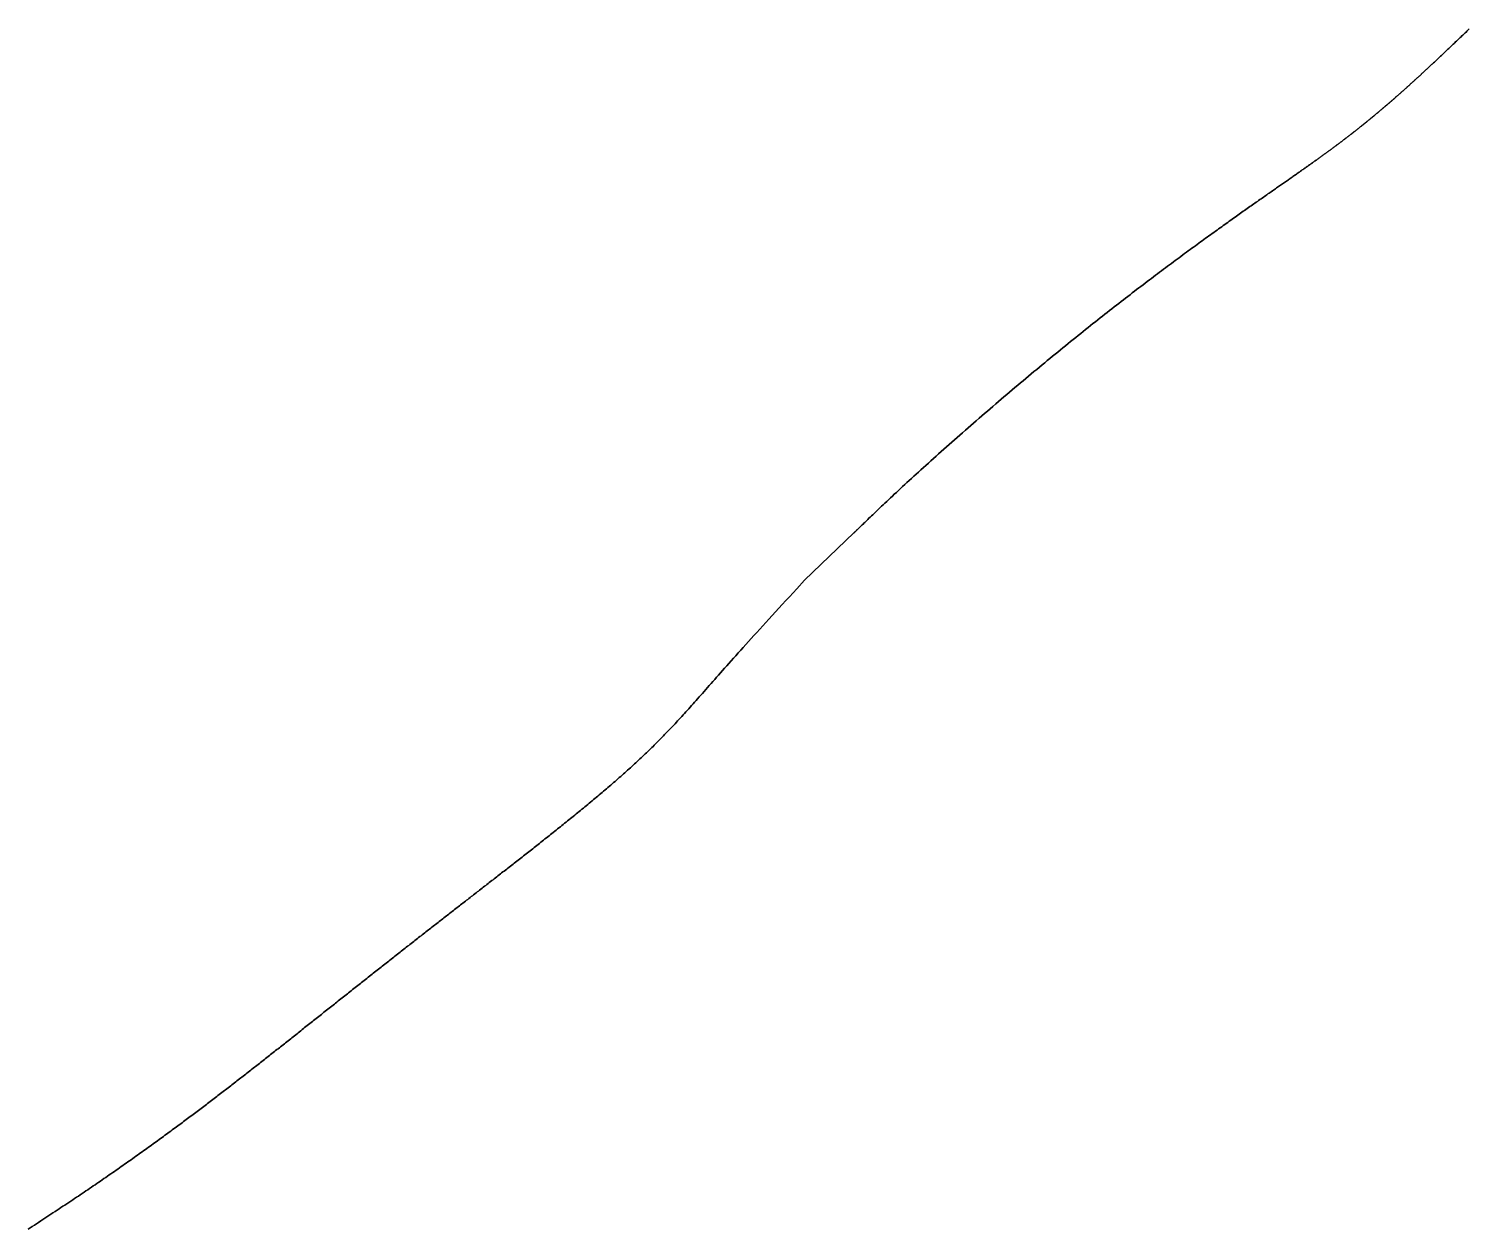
# Model space of a CAD drawing. Header units: inches. Extents: x 130170 to 284068, y 377793 to 804530.
# Drawn here: x 250990.3 to 251050.4, y 752523 to 752573.1 of the extents above; entities that cross this region are included whole.
import ezdxf

# ---------------------------------------------------------------- set-up
doc = ezdxf.new("R2010")
doc.units = ezdxf.units.IN
doc.header["$MEASUREMENT"] = 0
doc.layers.add('muni_il', color=7, linetype='Continuous')

msp = doc.modelspace()

# ---------------------------------------------------------------- linework, layer by layer
at = {"layer": 'muni_il'}
for points in [[(251050.443, 752573.142), (251050.408, 752573.108), (251050.373, 752573.075), (251050.338, 752573.041), (251050.304, 752573.008), (251050.269, 752572.975), (251050.235, 752572.943), (251050.201, 752572.91), (251050.167, 752572.877), (251050.133, 752572.845), (251050.1, 752572.813), (251050.066, 752572.781), (251050.033, 752572.749), (251050, 752572.717), (251049.967, 752572.686), (251049.934, 752572.654), (251049.901, 752572.623), (251049.869, 752572.592), (251049.836, 752572.561), (251049.804, 752572.53), (251049.772, 752572.499), (251049.739, 752572.469), (251049.708, 752572.439), (251049.676, 752572.408), (251049.644, 752572.378), (251049.613, 752572.348), (251049.581, 752572.318), (251049.55, 752572.289), (251049.519, 752572.259), (251049.488, 752572.23), (251049.457, 752572.201), (251049.426, 752572.171), (251049.396, 752572.143), (251049.365, 752572.114), (251049.335, 752572.085), (251049.305, 752572.056), (251049.275, 752572.028), (251049.245, 752572), (251049.215, 752571.972), (251049.185, 752571.943), (251049.156, 752571.916), (251049.126, 752571.888), (251049.097, 752571.86), (251049.068, 752571.833), (251049.038, 752571.805), (251049.009, 752571.778), (251048.981, 752571.751), (251048.952, 752571.724), (251048.923, 752571.697), (251048.894, 752571.67), (251048.866, 752571.644), (251048.838, 752571.617), (251048.809, 752571.591), (251048.781, 752571.565), (251048.753, 752571.539), (251048.725, 752571.512), (251048.697, 752571.487), (251048.669, 752571.461), (251048.642, 752571.435), (251048.614, 752571.409), (251048.587, 752571.384), (251048.56, 752571.359), (251048.532, 752571.333), (251048.505, 752571.308), (251048.478, 752571.283), (251048.451, 752571.258), (251048.424, 752571.234), (251048.397, 752571.209), (251048.37, 752571.184), (251048.344, 752571.16), (251048.317, 752571.135), (251048.291, 752571.111), (251048.264, 752571.087), (251048.238, 752571.063), (251048.211, 752571.039), (251048.185, 752571.015), (251048.159, 752570.991), (251048.133, 752570.967), (251048.107, 752570.943), (251048.081, 752570.92), (251048.055, 752570.896), (251048.03, 752570.873), (251048.004, 752570.85), (251047.978, 752570.827), (251047.952, 752570.803), (251047.927, 752570.78), (251047.902, 752570.757), (251047.876, 752570.735), (251047.851, 752570.712), (251047.826, 752570.689), (251047.8, 752570.666), (251047.775, 752570.644), (251047.75, 752570.621), (251047.725, 752570.599), (251047.7, 752570.577), (251047.675, 752570.554), (251047.65, 752570.532), (251047.625, 752570.51), (251047.6, 752570.488), (251047.576, 752570.466), (251047.551, 752570.444), (251047.526, 752570.422), (251047.502, 752570.401), (251047.477, 752570.379), (251047.452, 752570.357), (251047.428, 752570.336), (251047.404, 752570.314), (251047.379, 752570.293), (251047.355, 752570.272), (251047.33, 752570.25), (251047.306, 752570.229), (251047.282, 752570.208), (251047.258, 752570.187), (251047.234, 752570.166), (251047.209, 752570.145), (251047.185, 752570.124), (251047.161, 752570.103), (251047.137, 752570.082), (251047.113, 752570.061), (251047.089, 752570.04), (251047.065, 752570.02), (251047.041, 752569.999), (251047.017, 752569.979), (251046.993, 752569.958), (251046.969, 752569.938), (251046.946, 752569.917), (251046.922, 752569.897), (251046.898, 752569.877), (251046.874, 752569.856), (251046.85, 752569.836), (251046.827, 752569.816), (251046.803, 752569.796), (251046.779, 752569.776), (251046.756, 752569.756), (251046.732, 752569.736), (251046.708, 752569.716), (251046.685, 752569.696), (251046.661, 752569.676), (251046.637, 752569.656), (251046.614, 752569.636), (251046.59, 752569.617), (251046.567, 752569.597), (251046.543, 752569.577), (251046.52, 752569.558), (251046.496, 752569.538), (251046.472, 752569.519), (251046.449, 752569.499), (251046.425, 752569.48), (251046.402, 752569.46), (251046.378, 752569.441), (251046.355, 752569.421), (251046.331, 752569.402), (251046.308, 752569.383), (251046.284, 752569.363), (251046.261, 752569.344), (251046.237, 752569.325), (251046.214, 752569.306), (251046.19, 752569.287), (251046.167, 752569.267), (251046.143, 752569.248), (251046.12, 752569.229), (251046.096, 752569.21), (251046.073, 752569.191), (251046.049, 752569.172), (251046.026, 752569.153), (251046.002, 752569.134), (251045.979, 752569.115), (251045.955, 752569.096), (251045.932, 752569.077), (251045.908, 752569.058), (251045.884, 752569.04), (251045.861, 752569.021), (251045.837, 752569.002), (251045.814, 752568.983), (251045.79, 752568.964), (251045.766, 752568.946), (251045.742, 752568.927), (251045.719, 752568.908), (251045.695, 752568.889), (251045.671, 752568.871), (251045.647, 752568.852), (251045.624, 752568.833), (251045.6, 752568.815), (251045.576, 752568.796), (251045.552, 752568.777), (251045.528, 752568.759), (251045.504, 752568.74), (251045.48, 752568.721), (251045.456, 752568.702), (251045.432, 752568.684), (251045.407, 752568.665), (251045.383, 752568.646), (251045.359, 752568.628), (251045.335, 752568.609), (251045.31, 752568.59), (251045.286, 752568.572), (251045.261, 752568.553), (251045.237, 752568.534), (251045.212, 752568.515), (251045.188, 752568.497), (251045.163, 752568.478), (251045.138, 752568.459), (251045.113, 752568.44), (251045.088, 752568.422), (251045.064, 752568.403), (251045.039, 752568.384), (251045.013, 752568.365), (251044.988, 752568.346), (251044.963, 752568.327), (251044.938, 752568.308), (251044.912, 752568.289), (251044.887, 752568.27), (251044.861, 752568.251), (251044.835, 752568.232), (251044.81, 752568.213), (251044.784, 752568.193), (251044.758, 752568.174), (251044.732, 752568.155), (251044.706, 752568.136), (251044.679, 752568.116), (251044.653, 752568.097), (251044.626, 752568.077), (251044.6, 752568.058), (251044.573, 752568.038), (251044.546, 752568.018), (251044.519, 752567.999), (251044.492, 752567.979), (251044.464, 752567.959), (251044.437, 752567.939), (251044.41, 752567.919), (251044.382, 752567.899), (251044.354, 752567.879), (251044.326, 752567.858), (251044.298, 752567.838), (251044.27, 752567.818), (251044.241, 752567.797), (251044.212, 752567.776), (251044.184, 752567.756), (251044.155, 752567.735), (251044.125, 752567.714), (251044.096, 752567.693), (251044.067, 752567.672), (251044.037, 752567.651), (251044.007, 752567.629), (251043.977, 752567.608), (251043.946, 752567.586), (251043.916, 752567.564), (251043.885, 752567.543), (251043.854, 752567.521), (251043.823, 752567.498), (251043.792, 752567.476), (251043.76, 752567.454), (251043.728, 752567.431), (251043.696, 752567.409), (251043.664, 752567.386), (251043.632, 752567.363), (251043.599, 752567.34), (251043.566, 752567.316), (251043.532, 752567.293), (251043.499, 752567.269), (251043.465, 752567.245), (251043.431, 752567.221), (251043.396, 752567.197), (251043.362, 752567.173), (251043.327, 752567.148), (251043.292, 752567.124), (251043.256, 752567.099), (251043.22, 752567.074), (251043.184, 752567.048), (251043.147, 752567.023), (251043.111, 752566.997), (251043.074, 752566.971), (251043.036, 752566.945), (251042.998, 752566.918), (251042.96, 752566.892), (251042.922, 752566.865), (251042.883, 752566.838), (251042.844, 752566.811), (251042.805, 752566.783), (251042.765, 752566.755), (251042.725, 752566.727), (251042.684, 752566.699), (251042.643, 752566.67), (251042.602, 752566.641), (251042.56, 752566.612), (251042.518, 752566.583), (251042.476, 752566.553), (251042.433, 752566.523), (251042.39, 752566.493), (251042.346, 752566.463), (251042.302, 752566.432), (251042.258, 752566.401), (251042.213, 752566.369), (251042.168, 752566.338), (251042.122, 752566.306), (251042.076, 752566.274), (251042.029, 752566.241), (251041.982, 752566.208), (251041.935, 752566.175), (251041.887, 752566.141), (251041.838, 752566.107), (251041.789, 752566.073), (251041.74, 752566.038), (251041.69, 752566.004), (251041.64, 752565.968), (251041.59, 752565.933), (251041.538, 752565.897), (251041.487, 752565.861), (251041.435, 752565.824), (251041.382, 752565.787), (251041.329, 752565.75), (251041.275, 752565.712), (251041.221, 752565.674), (251041.167, 752565.635), (251041.112, 752565.596), (251041.056, 752565.557), (251041, 752565.518), (251040.944, 752565.477), (251040.886, 752565.437), (251040.829, 752565.396), (251040.771, 752565.355), (251040.712, 752565.313), (251040.653, 752565.271), (251040.593, 752565.229), (251040.533, 752565.186), (251040.472, 752565.143), (251040.411, 752565.099), (251040.349, 752565.055), (251040.287, 752565.01), (251040.224, 752564.965), (251040.16, 752564.92), (251040.096, 752564.874), (251040.032, 752564.828), (251039.967, 752564.781), (251039.901, 752564.734), (251039.835, 752564.686), (251039.768, 752564.638), (251039.701, 752564.59), (251039.633, 752564.541), (251039.564, 752564.491), (251039.495, 752564.442), (251039.426, 752564.391), (251039.356, 752564.34), (251039.285, 752564.289), (251039.214, 752564.237), (251039.142, 752564.185), (251039.069, 752564.132), (251038.997, 752564.079), (251038.923, 752564.025), (251038.849, 752563.971), (251038.774, 752563.916), (251038.699, 752563.861), (251038.623, 752563.806), (251038.547, 752563.749), (251038.47, 752563.693), (251038.392, 752563.636), (251038.314, 752563.578), (251038.236, 752563.52), (251038.156, 752563.461), (251038.077, 752563.402), (251037.996, 752563.342), (251037.915, 752563.282), (251037.834, 752563.221), (251037.752, 752563.16), (251037.669, 752563.098), (251037.586, 752563.036), (251037.502, 752562.973), (251037.417, 752562.909), (251037.332, 752562.845), (251037.247, 752562.781), (251037.161, 752562.716), (251037.074, 752562.65), (251036.987, 752562.584), (251036.899, 752562.517), (251036.81, 752562.45), (251036.721, 752562.382), (251036.632, 752562.314), (251036.541, 752562.245), (251036.451, 752562.175), (251036.359, 752562.105), (251036.267, 752562.034), (251036.175, 752561.963), (251036.082, 752561.891), (251035.988, 752561.819), (251035.894, 752561.746), (251035.799, 752561.672), (251035.704, 752561.598), (251035.608, 752561.523), (251035.511, 752561.448), (251035.414, 752561.372), (251035.316, 752561.296), (251035.218, 752561.219), (251035.12, 752561.141), (251035.02, 752561.063), (251034.92, 752560.984), (251034.82, 752560.904), (251034.719, 752560.824), (251034.617, 752560.743), (251034.515, 752560.662), (251034.413, 752560.58), (251034.309, 752560.498), (251034.206, 752560.415), (251034.101, 752560.331), (251033.997, 752560.247), (251033.891, 752560.162), (251033.785, 752560.076), (251033.679, 752559.99), (251033.572, 752559.904), (251033.465, 752559.817), (251033.357, 752559.729), (251033.249, 752559.64), (251033.14, 752559.551), (251033.031, 752559.462), (251032.921, 752559.372), (251032.811, 752559.281), (251032.701, 752559.19), (251032.589, 752559.098), (251032.478, 752559.006), (251032.366, 752558.913), (251032.254, 752558.82), (251032.142, 752558.726), (251032.029, 752558.632), (251031.916, 752558.537), (251031.802, 752558.442), (251031.688, 752558.346), (251031.574, 752558.25), (251031.46, 752558.154), (251031.345, 752558.057), (251031.23, 752557.96), (251031.115, 752557.862), (251031, 752557.764), (251030.885, 752557.666), (251030.769, 752557.567), (251030.654, 752557.468), (251030.538, 752557.369), (251030.423, 752557.27), (251030.307, 752557.17), (251030.191, 752557.07), (251030.076, 752556.97), (251029.96, 752556.87), (251029.845, 752556.77), (251029.73, 752556.67), (251029.615, 752556.57), (251029.501, 752556.47), (251029.386, 752556.37), (251029.272, 752556.27), (251029.159, 752556.17), (251029.045, 752556.07), (251028.933, 752555.971), (251028.821, 752555.871), (251028.709, 752555.772), (251028.598, 752555.674), (251028.488, 752555.576), (251028.378, 752555.478), (251028.269, 752555.381), (251028.161, 752555.284), (251028.054, 752555.188), (251027.947, 752555.092), (251027.842, 752554.997), (251027.738, 752554.903), (251027.635, 752554.81), (251027.533, 752554.718), (251027.432, 752554.626), (251027.333, 752554.535), (251027.234, 752554.446), (251027.137, 752554.357), (251027.042, 752554.27), (251026.948, 752554.184), (251026.856, 752554.099), (251026.765, 752554.015), (251026.676, 752553.933), (251026.588, 752553.852), (251026.503, 752553.773), (251026.419, 752553.695), (251026.337, 752553.618), (251026.257, 752553.544), (251026.179, 752553.471), (251026.103, 752553.399), (251026.029, 752553.33), (251025.957, 752553.262), (251025.887, 752553.196), (251025.82, 752553.132), (251025.754, 752553.07), (251025.691, 752553.01), (251025.63, 752552.952), (251025.572, 752552.896), (251025.515, 752552.842), (251025.461, 752552.79), (251025.409, 752552.741), (251025.36, 752552.693), (251025.312, 752552.648), (251025.268, 752552.604), (251025.225, 752552.563), (251025.185, 752552.524), (251025.146, 752552.487), (251025.11, 752552.452), (251025.077, 752552.419), (251025.045, 752552.388), (251025.015, 752552.359), (251024.987, 752552.332), (251024.962, 752552.307), (251024.938, 752552.283), (251024.915, 752552.261), (251024.895, 752552.241), (251024.876, 752552.223), (251024.858, 752552.205), (251024.842, 752552.19), (251024.826, 752552.175), (251024.812, 752552.161), (251024.799, 752552.148), (251024.786, 752552.136), (251024.774, 752552.125), (251024.762, 752552.114), (251024.75, 752552.102), (251024.738, 752552.091), (251024.725, 752552.08), (251022.671, 752550.102), (251022.345, 752549.753), (251022.188, 752549.584), (251022.033, 752549.417), (251021.882, 752549.254), (251021.735, 752549.094), (251021.591, 752548.937), (251021.45, 752548.783), (251021.312, 752548.633), (251021.178, 752548.486), (251021.046, 752548.342), (251020.918, 752548.201), (251020.793, 752548.063), (251020.671, 752547.928), (251020.552, 752547.796), (251020.436, 752547.668), (251020.323, 752547.542), (251020.212, 752547.419), (251020.104, 752547.298), (251019.999, 752547.181), (251019.896, 752547.066), (251019.796, 752546.954), (251019.698, 752546.844), (251019.602, 752546.737), (251019.509, 752546.632), (251019.418, 752546.529), (251019.329, 752546.429), (251019.242, 752546.331), (251019.157, 752546.235), (251019.074, 752546.141), (251018.993, 752546.05), (251018.913, 752545.96), (251018.836, 752545.872), (251018.76, 752545.786), (251018.685, 752545.701), (251018.612, 752545.619), (251018.54, 752545.538), (251018.47, 752545.458), (251018.401, 752545.38), (251018.333, 752545.304), (251018.266, 752545.228), (251018.201, 752545.155), (251018.136, 752545.082), (251018.072, 752545.011), (251018.01, 752544.94), (251017.948, 752544.871), (251017.887, 752544.803), (251017.827, 752544.736), (251017.767, 752544.67), (251017.708, 752544.605), (251017.65, 752544.541), (251017.592, 752544.477), (251017.535, 752544.415), (251017.479, 752544.353), (251017.422, 752544.292), (251017.366, 752544.231), (251017.311, 752544.171), (251017.256, 752544.112), (251017.201, 752544.053), (251017.146, 752543.995), (251017.092, 752543.937), (251017.037, 752543.88), (251016.983, 752543.823), (251016.929, 752543.766), (251016.875, 752543.71), (251016.822, 752543.655), (251016.768, 752543.599), (251016.714, 752543.544), (251016.66, 752543.489), (251016.606, 752543.435), (251016.553, 752543.381), (251016.499, 752543.326), (251016.445, 752543.273), (251016.391, 752543.219), (251016.337, 752543.166), (251016.282, 752543.112), (251016.228, 752543.059), (251016.173, 752543.006), (251016.119, 752542.953), (251016.064, 752542.9), (251016.009, 752542.848), (251015.953, 752542.795), (251015.898, 752542.743), (251015.843, 752542.69), (251015.787, 752542.638), (251015.731, 752542.586), (251015.675, 752542.533), (251015.618, 752542.481), (251015.562, 752542.429), (251015.505, 752542.377), (251015.448, 752542.325), (251015.391, 752542.273), (251015.334, 752542.221), (251015.276, 752542.169), (251015.218, 752542.118), (251015.16, 752542.066), (251015.102, 752542.014), (251015.044, 752541.962), (251014.986, 752541.911), (251014.927, 752541.859), (251014.868, 752541.807), (251014.809, 752541.756), (251014.75, 752541.704), (251014.691, 752541.653), (251014.632, 752541.601), (251014.572, 752541.55), (251014.512, 752541.499), (251014.453, 752541.448), (251014.393, 752541.396), (251014.333, 752541.345), (251014.273, 752541.294), (251014.213, 752541.243), (251014.152, 752541.192), (251014.092, 752541.141), (251014.032, 752541.091), (251013.971, 752541.04), (251013.911, 752540.989), (251013.85, 752540.939), (251013.79, 752540.888), (251013.729, 752540.838), (251013.669, 752540.788), (251013.608, 752540.738), (251013.548, 752540.687), (251013.487, 752540.638), (251013.427, 752540.588), (251013.366, 752540.538), (251013.306, 752540.488), (251013.245, 752540.439), (251013.185, 752540.39), (251013.124, 752540.34), (251013.064, 752540.291), (251013.004, 752540.242), (251012.944, 752540.194), (251012.884, 752540.145), (251012.824, 752540.096), (251012.764, 752540.048), (251012.704, 752540), (251012.644, 752539.952), (251012.585, 752539.904), (251012.525, 752539.856), (251012.466, 752539.809), (251012.407, 752539.761), (251012.348, 752539.714), (251012.289, 752539.667), (251012.23, 752539.62), (251012.171, 752539.573), (251012.113, 752539.526), (251012.054, 752539.48), (251011.996, 752539.434), (251011.938, 752539.387), (251011.88, 752539.341), (251011.822, 752539.296), (251011.765, 752539.25), (251011.707, 752539.205), (251011.65, 752539.159), (251011.593, 752539.114), (251011.536, 752539.069), (251011.479, 752539.024), (251011.423, 752538.98), (251011.366, 752538.935), (251011.31, 752538.891), (251011.254, 752538.847), (251011.198, 752538.803), (251011.142, 752538.759), (251011.087, 752538.716), (251011.031, 752538.672), (251010.976, 752538.629), (251010.921, 752538.586), (251010.867, 752538.543), (251010.812, 752538.5), (251010.757, 752538.458), (251010.703, 752538.415), (251010.649, 752538.373), (251010.595, 752538.331), (251010.541, 752538.289), (251010.488, 752538.247), (251010.434, 752538.205), (251010.381, 752538.163), (251010.328, 752538.122), (251010.275, 752538.081), (251010.222, 752538.039), (251010.169, 752537.998), (251010.117, 752537.958), (251010.065, 752537.917), (251010.012, 752537.876), (251009.96, 752537.836), (251009.908, 752537.795), (251009.856, 752537.755), (251009.805, 752537.715), (251009.753, 752537.674), (251009.702, 752537.634), (251009.651, 752537.595), (251009.599, 752537.555), (251009.548, 752537.515), (251009.497, 752537.475), (251009.446, 752537.436), (251009.396, 752537.396), (251009.345, 752537.357), (251009.294, 752537.318), (251009.244, 752537.279), (251009.194, 752537.239), (251009.143, 752537.2), (251009.093, 752537.161), (251009.043, 752537.122), (251008.993, 752537.083), (251008.943, 752537.045), (251008.893, 752537.006), (251008.843, 752536.967), (251008.793, 752536.928), (251008.743, 752536.89), (251008.694, 752536.851), (251008.644, 752536.812), (251008.594, 752536.774), (251008.545, 752536.735), (251008.495, 752536.697), (251008.445, 752536.658), (251008.396, 752536.62), (251008.346, 752536.581), (251008.297, 752536.543), (251008.247, 752536.504), (251008.198, 752536.466), (251008.148, 752536.427), (251008.099, 752536.388), (251008.049, 752536.35), (251007.999, 752536.311), (251007.95, 752536.273), (251007.9, 752536.234), (251007.851, 752536.196), (251007.801, 752536.157), (251007.751, 752536.118), (251007.702, 752536.08), (251007.652, 752536.041), (251007.602, 752536.002), (251007.552, 752535.963), (251007.502, 752535.925), (251007.453, 752535.886), (251007.403, 752535.847), (251007.353, 752535.808), (251007.303, 752535.769), (251007.252, 752535.73), (251007.202, 752535.691), (251007.152, 752535.651), (251007.102, 752535.612), (251007.051, 752535.573), (251007.001, 752535.533), (251006.95, 752535.494), (251006.9, 752535.454), (251006.849, 752535.415), (251006.798, 752535.375), (251006.748, 752535.336), (251006.697, 752535.296), (251006.646, 752535.256), (251006.595, 752535.216), (251006.544, 752535.176), (251006.492, 752535.136), (251006.441, 752535.096), (251006.39, 752535.056), (251006.338, 752535.015), (251006.287, 752534.975), (251006.235, 752534.934), (251006.183, 752534.894), (251006.132, 752534.853), (251006.08, 752534.813), (251006.028, 752534.772), (251005.976, 752534.731), (251005.924, 752534.69), (251005.871, 752534.649), (251005.819, 752534.608), (251005.767, 752534.567), (251005.714, 752534.526), (251005.662, 752534.485), (251005.609, 752534.443), (251005.556, 752534.402), (251005.504, 752534.36), (251005.451, 752534.319), (251005.398, 752534.277), (251005.345, 752534.235), (251005.292, 752534.194), (251005.239, 752534.152), (251005.185, 752534.11), (251005.132, 752534.068), (251005.079, 752534.026), (251005.025, 752533.984), (251004.972, 752533.942), (251004.918, 752533.899), (251004.865, 752533.857), (251004.811, 752533.815), (251004.757, 752533.772), (251004.703, 752533.73), (251004.649, 752533.687), (251004.596, 752533.645), (251004.542, 752533.602), (251004.488, 752533.56), (251004.434, 752533.517), (251004.38, 752533.474), (251004.325, 752533.432), (251004.271, 752533.389), (251004.217, 752533.346), (251004.163, 752533.303), (251004.109, 752533.26), (251004.054, 752533.217), (251004, 752533.174), (251003.946, 752533.131), (251003.891, 752533.088), (251003.837, 752533.045), (251003.783, 752533.002), (251003.728, 752532.959), (251003.674, 752532.916), (251003.62, 752532.873), (251003.565, 752532.83), (251003.511, 752532.787), (251003.456, 752532.744), (251003.402, 752532.701), (251003.348, 752532.658), (251003.293, 752532.614), (251003.239, 752532.571), (251003.185, 752532.528), (251003.13, 752532.485), (251003.076, 752532.442), (251003.022, 752532.399), (251002.967, 752532.356), (251002.913, 752532.313), (251002.859, 752532.27), (251002.805, 752532.227), (251002.75, 752532.184), (251002.696, 752532.141), (251002.642, 752532.098), (251002.588, 752532.055), (251002.534, 752532.012), (251002.48, 752531.969), (251002.426, 752531.926), (251002.372, 752531.884), (251002.318, 752531.841), (251002.264, 752531.798), (251002.21, 752531.755), (251002.157, 752531.713), (251002.103, 752531.67), (251002.049, 752531.627), (251001.996, 752531.585), (251001.942, 752531.542), (251001.889, 752531.5), (251001.835, 752531.458), (251001.782, 752531.415), (251001.728, 752531.373), (251001.675, 752531.331), (251001.622, 752531.288), (251001.569, 752531.246), (251001.516, 752531.204), (251001.462, 752531.162), (251001.409, 752531.12), (251001.356, 752531.078), (251001.303, 752531.036), (251001.251, 752530.994), (251001.198, 752530.952), (251001.145, 752530.91), (251001.092, 752530.869), (251001.039, 752530.827), (251000.987, 752530.785), (251000.934, 752530.743), (251000.882, 752530.702), (251000.829, 752530.66), (251000.777, 752530.619), (251000.724, 752530.578), (251000.672, 752530.536), (251000.62, 752530.495), (251000.567, 752530.454), (251000.515, 752530.412), (251000.463, 752530.371), (251000.411, 752530.33), (251000.359, 752530.289), (251000.306, 752530.248), (251000.254, 752530.207), (251000.202, 752530.166), (251000.15, 752530.125), (251000.098, 752530.084), (251000.046, 752530.043), (250999.994, 752530.002), (250999.942, 752529.961), (250999.89, 752529.92), (250999.838, 752529.88), (250999.786, 752529.839), (250999.734, 752529.798), (250999.682, 752529.757), (250999.63, 752529.717), (250999.578, 752529.676), (250999.526, 752529.635), (250999.474, 752529.595), (250999.423, 752529.554), (250999.371, 752529.514), (250999.319, 752529.473), (250999.266, 752529.432), (250999.214, 752529.392), (250999.162, 752529.351), (250999.11, 752529.311), (250999.058, 752529.27), (250999.006, 752529.23), (250998.953, 752529.189), (250998.901, 752529.148), (250998.849, 752529.108), (250998.796, 752529.067), (250998.743, 752529.026), (250998.691, 752528.986), (250998.638, 752528.945), (250998.586, 752528.904), (250998.533, 752528.864), (250998.48, 752528.823), (250998.427, 752528.782), (250998.374, 752528.741), (250998.321, 752528.7), (250998.267, 752528.659), (250998.214, 752528.618), (250998.161, 752528.578), (250998.107, 752528.536), (250998.053, 752528.495), (250997.999, 752528.454), (250997.945, 752528.413), (250997.891, 752528.372), (250997.837, 752528.331), (250997.783, 752528.289), (250997.728, 752528.248), (250997.674, 752528.206), (250997.619, 752528.165), (250997.564, 752528.123), (250997.509, 752528.081), (250997.453, 752528.039), (250997.398, 752527.998), (250997.342, 752527.956), (250997.287, 752527.913), (250997.231, 752527.871), (250997.174, 752527.829), (250997.118, 752527.787), (250997.062, 752527.744), (250997.005, 752527.702), (250996.948, 752527.659), (250996.891, 752527.617), (250996.833, 752527.574), (250996.776, 752527.531), (250996.718, 752527.488), (250996.66, 752527.445), (250996.602, 752527.402), (250996.543, 752527.358), (250996.485, 752527.315), (250996.426, 752527.271), (250996.366, 752527.227), (250996.307, 752527.183), (250996.247, 752527.14), (250996.187, 752527.095), (250996.127, 752527.051), (250996.067, 752527.007), (250996.006, 752526.962), (250995.945, 752526.918), (250995.884, 752526.873), (250995.822, 752526.828), (250995.761, 752526.783), (250995.699, 752526.738), (250995.636, 752526.693), (250995.574, 752526.647), (250995.51, 752526.601), (250995.447, 752526.556), (250995.384, 752526.51), (250995.32, 752526.464), (250995.256, 752526.418), (250995.191, 752526.371), (250995.127, 752526.325), (250995.062, 752526.278), (250994.996, 752526.231), (250994.93, 752526.184), (250994.864, 752526.137), (250994.798, 752526.09), (250994.731, 752526.042), (250994.664, 752525.995), (250994.597, 752525.947), (250994.529, 752525.899), (250994.461, 752525.851), (250994.393, 752525.803), (250994.324, 752525.754), (250994.255, 752525.705), (250994.186, 752525.657), (250994.116, 752525.608), (250994.046, 752525.559), (250993.975, 752525.509), (250993.904, 752525.46), (250993.833, 752525.41), (250993.761, 752525.36), (250993.69, 752525.31), (250993.617, 752525.26), (250993.545, 752525.21), (250993.472, 752525.16), (250993.398, 752525.109), (250993.324, 752525.058), (250993.25, 752525.007), (250993.176, 752524.956), (250993.101, 752524.904), (250993.025, 752524.853), (250992.95, 752524.801), (250992.873, 752524.749), (250992.797, 752524.697), (250992.72, 752524.645), (250992.643, 752524.593), (250992.565, 752524.54), (250992.487, 752524.487), (250992.408, 752524.434), (250992.33, 752524.381), (250992.25, 752524.328), (250992.171, 752524.274), (250992.091, 752524.221), (250992.01, 752524.167), (250991.929, 752524.113), (250991.848, 752524.059), (250991.766, 752524.004), (250991.684, 752523.95), (250991.601, 752523.895), (250991.518, 752523.84), (250991.435, 752523.785), (250991.351, 752523.73), (250991.267, 752523.674), (250991.182, 752523.619), (250991.097, 752523.563), (250991.012, 752523.507), (250990.926, 752523.451), (250990.84, 752523.394), (250990.753, 752523.338), (250990.666, 752523.281), (250990.578, 752523.224), (250990.49, 752523.167), (250990.401, 752523.11), (250990.312, 752523.053), (250990.223, 752522.995)], [(250990.223, 752522.995), (250990.312, 752523.053), (250990.401, 752523.11), (250990.49, 752523.167), (250990.578, 752523.224), (250990.666, 752523.281), (250990.753, 752523.338), (250990.84, 752523.394), (250990.926, 752523.451), (250991.012, 752523.507), (250991.097, 752523.563), (250991.182, 752523.619), (250991.267, 752523.674), (250991.351, 752523.73), (250991.435, 752523.785), (250991.518, 752523.84), (250991.601, 752523.895), (250991.684, 752523.95), (250991.766, 752524.004), (250991.848, 752524.059), (250991.929, 752524.113), (250992.01, 752524.167), (250992.091, 752524.221), (250992.171, 752524.274), (250992.25, 752524.328), (250992.33, 752524.381), (250992.408, 752524.434), (250992.487, 752524.487), (250992.565, 752524.54), (250992.643, 752524.593), (250992.72, 752524.645), (250992.797, 752524.697), (250992.873, 752524.749), (250992.95, 752524.801), (250993.025, 752524.853), (250993.101, 752524.904), (250993.176, 752524.956), (250993.25, 752525.007), (250993.324, 752525.058), (250993.398, 752525.109), (250993.472, 752525.16), (250993.545, 752525.21), (250993.617, 752525.26), (250993.69, 752525.31), (250993.761, 752525.36), (250993.833, 752525.41), (250993.904, 752525.46), (250993.975, 752525.509), (250994.046, 752525.559), (250994.116, 752525.608), (250994.186, 752525.657), (250994.255, 752525.705), (250994.324, 752525.754), (250994.393, 752525.803), (250994.461, 752525.851), (250994.529, 752525.899), (250994.597, 752525.947), (250994.664, 752525.995), (250994.731, 752526.042), (250994.798, 752526.09), (250994.864, 752526.137), (250994.93, 752526.184), (250994.996, 752526.231), (250995.062, 752526.278), (250995.127, 752526.325), (250995.191, 752526.371), (250995.256, 752526.418), (250995.32, 752526.464), (250995.384, 752526.51), (250995.447, 752526.556), (250995.51, 752526.601), (250995.574, 752526.647), (250995.636, 752526.693), (250995.699, 752526.738), (250995.761, 752526.783), (250995.822, 752526.828), (250995.884, 752526.873), (250995.945, 752526.918), (250996.006, 752526.962), (250996.067, 752527.007), (250996.127, 752527.051), (250996.187, 752527.095), (250996.247, 752527.14), (250996.307, 752527.183), (250996.366, 752527.227), (250996.426, 752527.271), (250996.485, 752527.315), (250996.543, 752527.358), (250996.602, 752527.402), (250996.66, 752527.445), (250996.718, 752527.488), (250996.776, 752527.531), (250996.833, 752527.574), (250996.891, 752527.617), (250996.948, 752527.659), (250997.005, 752527.702), (250997.062, 752527.744), (250997.118, 752527.787), (250997.174, 752527.829), (250997.231, 752527.871), (250997.287, 752527.913), (250997.342, 752527.956), (250997.398, 752527.998), (250997.453, 752528.039), (250997.509, 752528.081), (250997.564, 752528.123), (250997.619, 752528.165), (250997.674, 752528.206), (250997.728, 752528.248), (250997.783, 752528.289), (250997.837, 752528.331), (250997.891, 752528.372), (250997.945, 752528.413), (250997.999, 752528.454), (250998.053, 752528.495), (250998.107, 752528.536), (250998.161, 752528.578), (250998.214, 752528.618), (250998.267, 752528.659), (250998.321, 752528.7), (250998.374, 752528.741), (250998.427, 752528.782), (250998.48, 752528.823), (250998.533, 752528.864), (250998.586, 752528.904), (250998.638, 752528.945), (250998.691, 752528.986), (250998.743, 752529.026), (250998.796, 752529.067), (250998.849, 752529.108), (250998.901, 752529.148), (250998.953, 752529.189), (250999.006, 752529.23), (250999.058, 752529.27), (250999.11, 752529.311), (250999.162, 752529.351), (250999.214, 752529.392), (250999.266, 752529.432), (250999.319, 752529.473), (250999.371, 752529.514), (250999.423, 752529.554), (250999.474, 752529.595), (250999.526, 752529.635), (250999.578, 752529.676), (250999.63, 752529.717), (250999.682, 752529.757), (250999.734, 752529.798), (250999.786, 752529.839), (250999.838, 752529.88), (250999.89, 752529.92), (250999.942, 752529.961), (250999.994, 752530.002), (251000.046, 752530.043), (251000.098, 752530.084), (251000.15, 752530.125), (251000.202, 752530.166), (251000.254, 752530.207), (251000.306, 752530.248), (251000.359, 752530.289), (251000.411, 752530.33), (251000.463, 752530.371), (251000.515, 752530.412), (251000.567, 752530.454), (251000.62, 752530.495), (251000.672, 752530.536), (251000.724, 752530.578), (251000.777, 752530.619), (251000.829, 752530.66), (251000.882, 752530.702), (251000.934, 752530.743), (251000.987, 752530.785), (251001.039, 752530.827), (251001.092, 752530.869), (251001.145, 752530.91), (251001.198, 752530.952), (251001.251, 752530.994), (251001.303, 752531.036), (251001.356, 752531.078), (251001.409, 752531.12), (251001.462, 752531.162), (251001.516, 752531.204), (251001.569, 752531.246), (251001.622, 752531.288), (251001.675, 752531.331), (251001.728, 752531.373), (251001.782, 752531.415), (251001.835, 752531.458), (251001.889, 752531.5), (251001.942, 752531.542), (251001.996, 752531.585), (251002.049, 752531.627), (251002.103, 752531.67), (251002.157, 752531.713), (251002.21, 752531.755), (251002.264, 752531.798), (251002.318, 752531.841), (251002.372, 752531.884), (251002.426, 752531.926), (251002.48, 752531.969), (251002.534, 752532.012), (251002.588, 752532.055), (251002.642, 752532.098), (251002.696, 752532.141), (251002.75, 752532.184), (251002.805, 752532.227), (251002.859, 752532.27), (251002.913, 752532.313), (251002.967, 752532.356), (251003.022, 752532.399), (251003.076, 752532.442), (251003.13, 752532.485), (251003.185, 752532.528), (251003.239, 752532.571), (251003.293, 752532.614), (251003.348, 752532.658), (251003.402, 752532.701), (251003.456, 752532.744), (251003.511, 752532.787), (251003.565, 752532.83), (251003.62, 752532.873), (251003.674, 752532.916), (251003.728, 752532.959), (251003.783, 752533.002), (251003.837, 752533.045), (251003.891, 752533.088), (251003.946, 752533.131), (251004, 752533.174), (251004.054, 752533.217), (251004.109, 752533.26), (251004.163, 752533.303), (251004.217, 752533.346), (251004.271, 752533.389), (251004.325, 752533.432), (251004.38, 752533.474), (251004.434, 752533.517), (251004.488, 752533.56), (251004.542, 752533.602), (251004.596, 752533.645), (251004.649, 752533.687), (251004.703, 752533.73), (251004.757, 752533.772), (251004.811, 752533.815), (251004.865, 752533.857), (251004.918, 752533.899), (251004.972, 752533.942), (251005.025, 752533.984), (251005.079, 752534.026), (251005.132, 752534.068), (251005.185, 752534.11), (251005.239, 752534.152), (251005.292, 752534.194), (251005.345, 752534.235), (251005.398, 752534.277), (251005.451, 752534.319), (251005.504, 752534.36), (251005.556, 752534.402), (251005.609, 752534.443), (251005.662, 752534.485), (251005.714, 752534.526), (251005.767, 752534.567), (251005.819, 752534.608), (251005.871, 752534.649), (251005.924, 752534.69), (251005.976, 752534.731), (251006.028, 752534.772), (251006.08, 752534.813), (251006.132, 752534.853), (251006.183, 752534.894), (251006.235, 752534.934), (251006.287, 752534.975), (251006.338, 752535.015), (251006.39, 752535.056), (251006.441, 752535.096), (251006.492, 752535.136), (251006.544, 752535.176), (251006.595, 752535.216), (251006.646, 752535.256), (251006.697, 752535.296), (251006.748, 752535.336), (251006.798, 752535.375), (251006.849, 752535.415), (251006.9, 752535.454), (251006.95, 752535.494), (251007.001, 752535.533), (251007.051, 752535.573), (251007.102, 752535.612), (251007.152, 752535.651), (251007.202, 752535.691), (251007.252, 752535.73), (251007.303, 752535.769), (251007.353, 752535.808), (251007.403, 752535.847), (251007.453, 752535.886), (251007.502, 752535.925), (251007.552, 752535.963), (251007.602, 752536.002), (251007.652, 752536.041), (251007.702, 752536.08), (251007.751, 752536.118), (251007.801, 752536.157), (251007.851, 752536.196), (251007.9, 752536.234), (251007.95, 752536.273), (251007.999, 752536.311), (251008.049, 752536.35), (251008.099, 752536.388), (251008.148, 752536.427), (251008.198, 752536.466), (251008.247, 752536.504), (251008.297, 752536.543), (251008.346, 752536.581), (251008.396, 752536.62), (251008.445, 752536.658), (251008.495, 752536.697), (251008.545, 752536.735), (251008.594, 752536.774), (251008.644, 752536.812), (251008.694, 752536.851), (251008.743, 752536.89), (251008.793, 752536.928), (251008.843, 752536.967), (251008.893, 752537.006), (251008.943, 752537.045), (251008.993, 752537.083), (251009.043, 752537.122), (251009.093, 752537.161), (251009.143, 752537.2), (251009.194, 752537.239), (251009.244, 752537.279), (251009.294, 752537.318), (251009.345, 752537.357), (251009.396, 752537.396), (251009.446, 752537.436), (251009.497, 752537.475), (251009.548, 752537.515), (251009.599, 752537.555), (251009.651, 752537.595), (251009.702, 752537.634), (251009.753, 752537.674), (251009.805, 752537.715), (251009.856, 752537.755), (251009.908, 752537.795), (251009.96, 752537.836), (251010.012, 752537.876), (251010.065, 752537.917), (251010.117, 752537.958), (251010.169, 752537.998), (251010.222, 752538.039), (251010.275, 752538.081), (251010.328, 752538.122), (251010.381, 752538.163), (251010.434, 752538.205), (251010.488, 752538.247), (251010.541, 752538.289), (251010.595, 752538.331), (251010.649, 752538.373), (251010.703, 752538.415), (251010.757, 752538.458), (251010.812, 752538.5), (251010.867, 752538.543), (251010.921, 752538.586), (251010.976, 752538.629), (251011.031, 752538.672), (251011.087, 752538.716), (251011.142, 752538.759), (251011.198, 752538.803), (251011.254, 752538.847), (251011.31, 752538.891), (251011.366, 752538.935), (251011.423, 752538.98), (251011.479, 752539.024), (251011.536, 752539.069), (251011.593, 752539.114), (251011.65, 752539.159), (251011.707, 752539.205), (251011.765, 752539.25), (251011.822, 752539.296), (251011.88, 752539.341), (251011.938, 752539.387), (251011.996, 752539.434), (251012.054, 752539.48), (251012.113, 752539.526), (251012.171, 752539.573), (251012.23, 752539.62), (251012.289, 752539.667), (251012.348, 752539.714), (251012.407, 752539.761), (251012.466, 752539.809), (251012.525, 752539.856), (251012.585, 752539.904), (251012.644, 752539.952), (251012.704, 752540), (251012.764, 752540.048), (251012.824, 752540.096), (251012.884, 752540.145), (251012.944, 752540.194), (251013.004, 752540.242), (251013.064, 752540.291), (251013.124, 752540.34), (251013.185, 752540.39), (251013.245, 752540.439), (251013.306, 752540.488), (251013.366, 752540.538), (251013.427, 752540.588), (251013.487, 752540.638), (251013.548, 752540.687), (251013.608, 752540.738), (251013.669, 752540.788), (251013.729, 752540.838), (251013.79, 752540.888), (251013.85, 752540.939), (251013.911, 752540.989), (251013.971, 752541.04), (251014.032, 752541.091), (251014.092, 752541.141), (251014.152, 752541.192), (251014.213, 752541.243), (251014.273, 752541.294), (251014.333, 752541.345), (251014.393, 752541.396), (251014.453, 752541.448), (251014.512, 752541.499), (251014.572, 752541.55), (251014.632, 752541.601), (251014.691, 752541.653), (251014.75, 752541.704), (251014.809, 752541.756), (251014.868, 752541.807), (251014.927, 752541.859), (251014.986, 752541.911), (251015.044, 752541.962), (251015.102, 752542.014), (251015.16, 752542.066), (251015.218, 752542.118), (251015.276, 752542.169), (251015.334, 752542.221), (251015.391, 752542.273), (251015.448, 752542.325), (251015.505, 752542.377), (251015.562, 752542.429), (251015.618, 752542.481), (251015.675, 752542.533), (251015.731, 752542.586), (251015.787, 752542.638), (251015.843, 752542.69), (251015.898, 752542.743), (251015.953, 752542.795), (251016.009, 752542.848), (251016.064, 752542.9), (251016.119, 752542.953), (251016.173, 752543.006), (251016.228, 752543.059), (251016.282, 752543.112), (251016.337, 752543.166), (251016.391, 752543.219), (251016.445, 752543.273), (251016.499, 752543.326), (251016.553, 752543.381), (251016.606, 752543.435), (251016.66, 752543.489), (251016.714, 752543.544), (251016.768, 752543.599), (251016.822, 752543.655), (251016.875, 752543.71), (251016.929, 752543.766), (251016.983, 752543.823), (251017.037, 752543.88), (251017.092, 752543.937), (251017.146, 752543.995), (251017.201, 752544.053), (251017.256, 752544.112), (251017.311, 752544.171), (251017.366, 752544.231), (251017.422, 752544.292), (251017.479, 752544.353), (251017.535, 752544.415), (251017.592, 752544.477), (251017.65, 752544.541), (251017.708, 752544.605), (251017.767, 752544.67), (251017.827, 752544.736), (251017.887, 752544.803), (251017.948, 752544.871), (251018.01, 752544.94), (251018.072, 752545.011), (251018.136, 752545.082), (251018.201, 752545.155), (251018.266, 752545.228), (251018.333, 752545.304), (251018.401, 752545.38), (251018.47, 752545.458), (251018.54, 752545.538), (251018.612, 752545.619), (251018.685, 752545.701), (251018.76, 752545.786), (251018.836, 752545.872), (251018.913, 752545.96), (251018.993, 752546.05), (251019.074, 752546.141), (251019.157, 752546.235), (251019.242, 752546.331), (251019.329, 752546.429), (251019.418, 752546.529), (251019.509, 752546.632), (251019.602, 752546.737), (251019.698, 752546.844), (251019.796, 752546.954), (251019.896, 752547.066), (251019.999, 752547.181), (251020.104, 752547.298), (251020.212, 752547.419), (251020.323, 752547.542), (251020.436, 752547.668), (251020.552, 752547.796), (251020.671, 752547.928), (251020.793, 752548.063), (251020.918, 752548.201), (251021.046, 752548.342), (251021.178, 752548.486), (251021.312, 752548.633), (251021.45, 752548.783), (251021.591, 752548.937), (251021.735, 752549.094), (251021.882, 752549.254), (251022.033, 752549.417), (251022.188, 752549.584), (251022.345, 752549.753), (251022.671, 752550.102), (251024.725, 752552.08), (251024.738, 752552.091), (251024.75, 752552.102), (251024.762, 752552.114), (251024.774, 752552.125), (251024.786, 752552.136), (251024.799, 752552.148), (251024.812, 752552.161), (251024.826, 752552.175), (251024.842, 752552.19), (251024.858, 752552.205), (251024.876, 752552.223), (251024.895, 752552.241), (251024.915, 752552.261), (251024.938, 752552.283), (251024.962, 752552.307), (251024.987, 752552.332), (251025.015, 752552.359), (251025.045, 752552.388), (251025.077, 752552.419), (251025.11, 752552.452), (251025.146, 752552.487), (251025.185, 752552.524), (251025.225, 752552.563), (251025.268, 752552.604), (251025.312, 752552.648), (251025.36, 752552.693), (251025.409, 752552.741), (251025.461, 752552.79), (251025.515, 752552.842), (251025.572, 752552.896), (251025.63, 752552.952), (251025.691, 752553.01), (251025.754, 752553.07), (251025.82, 752553.132), (251025.887, 752553.196), (251025.957, 752553.262), (251026.029, 752553.33), (251026.103, 752553.399), (251026.179, 752553.471), (251026.257, 752553.544), (251026.337, 752553.618), (251026.419, 752553.695), (251026.503, 752553.773), (251026.588, 752553.852), (251026.676, 752553.933), (251026.765, 752554.015), (251026.856, 752554.099), (251026.948, 752554.184), (251027.042, 752554.27), (251027.137, 752554.357), (251027.234, 752554.446), (251027.333, 752554.535), (251027.432, 752554.626), (251027.533, 752554.718), (251027.635, 752554.81), (251027.738, 752554.903), (251027.842, 752554.997), (251027.947, 752555.092), (251028.054, 752555.188), (251028.161, 752555.284), (251028.269, 752555.381), (251028.378, 752555.478), (251028.488, 752555.576), (251028.598, 752555.674), (251028.709, 752555.772), (251028.821, 752555.871), (251028.933, 752555.971), (251029.045, 752556.07), (251029.159, 752556.17), (251029.272, 752556.27), (251029.386, 752556.37), (251029.501, 752556.47), (251029.615, 752556.57), (251029.73, 752556.67), (251029.845, 752556.77), (251029.96, 752556.87), (251030.076, 752556.97), (251030.191, 752557.07), (251030.307, 752557.17), (251030.423, 752557.27), (251030.538, 752557.369), (251030.654, 752557.468), (251030.769, 752557.567), (251030.885, 752557.666), (251031, 752557.764), (251031.115, 752557.862), (251031.23, 752557.96), (251031.345, 752558.057), (251031.46, 752558.154), (251031.574, 752558.25), (251031.688, 752558.346), (251031.802, 752558.442), (251031.916, 752558.537), (251032.029, 752558.632), (251032.142, 752558.726), (251032.254, 752558.82), (251032.366, 752558.913), (251032.478, 752559.006), (251032.589, 752559.098), (251032.701, 752559.19), (251032.811, 752559.281), (251032.921, 752559.372), (251033.031, 752559.462), (251033.14, 752559.551), (251033.249, 752559.64), (251033.357, 752559.729), (251033.465, 752559.817), (251033.572, 752559.904), (251033.679, 752559.99), (251033.785, 752560.076), (251033.891, 752560.162), (251033.997, 752560.247), (251034.101, 752560.331), (251034.206, 752560.415), (251034.309, 752560.498), (251034.413, 752560.58), (251034.515, 752560.662), (251034.617, 752560.743), (251034.719, 752560.824), (251034.82, 752560.904), (251034.92, 752560.984), (251035.02, 752561.063), (251035.12, 752561.141), (251035.218, 752561.219), (251035.316, 752561.296), (251035.414, 752561.372), (251035.511, 752561.448), (251035.608, 752561.523), (251035.704, 752561.598), (251035.799, 752561.672), (251035.894, 752561.746), (251035.988, 752561.819), (251036.082, 752561.891), (251036.175, 752561.963), (251036.267, 752562.034), (251036.359, 752562.105), (251036.451, 752562.175), (251036.541, 752562.245), (251036.632, 752562.314), (251036.721, 752562.382), (251036.81, 752562.45), (251036.899, 752562.517), (251036.987, 752562.584), (251037.074, 752562.65), (251037.161, 752562.716), (251037.247, 752562.781), (251037.332, 752562.845), (251037.417, 752562.909), (251037.502, 752562.973), (251037.586, 752563.036), (251037.669, 752563.098), (251037.752, 752563.16), (251037.834, 752563.221), (251037.915, 752563.282), (251037.996, 752563.342), (251038.077, 752563.402), (251038.156, 752563.461), (251038.236, 752563.52), (251038.314, 752563.578), (251038.392, 752563.636), (251038.47, 752563.693), (251038.547, 752563.749), (251038.623, 752563.806), (251038.699, 752563.861), (251038.774, 752563.916), (251038.849, 752563.971), (251038.923, 752564.025), (251038.997, 752564.079), (251039.069, 752564.132), (251039.142, 752564.185), (251039.214, 752564.237), (251039.285, 752564.289), (251039.356, 752564.34), (251039.426, 752564.391), (251039.495, 752564.442), (251039.564, 752564.491), (251039.633, 752564.541), (251039.701, 752564.59), (251039.768, 752564.638), (251039.835, 752564.686), (251039.901, 752564.734), (251039.967, 752564.781), (251040.032, 752564.828), (251040.096, 752564.874), (251040.16, 752564.92), (251040.224, 752564.965), (251040.287, 752565.01), (251040.349, 752565.055), (251040.411, 752565.099), (251040.472, 752565.143), (251040.533, 752565.186), (251040.593, 752565.229), (251040.653, 752565.271), (251040.712, 752565.313), (251040.771, 752565.355), (251040.829, 752565.396), (251040.886, 752565.437), (251040.944, 752565.477), (251041, 752565.518), (251041.056, 752565.557), (251041.112, 752565.596), (251041.167, 752565.635), (251041.221, 752565.674), (251041.275, 752565.712), (251041.329, 752565.75), (251041.382, 752565.787), (251041.435, 752565.824), (251041.487, 752565.861), (251041.538, 752565.897), (251041.59, 752565.933), (251041.64, 752565.968), (251041.69, 752566.004), (251041.74, 752566.038), (251041.789, 752566.073), (251041.838, 752566.107), (251041.887, 752566.141), (251041.935, 752566.175), (251041.982, 752566.208), (251042.029, 752566.241), (251042.076, 752566.274), (251042.122, 752566.306), (251042.168, 752566.338), (251042.213, 752566.369), (251042.258, 752566.401), (251042.302, 752566.432), (251042.346, 752566.463), (251042.39, 752566.493), (251042.433, 752566.523), (251042.476, 752566.553), (251042.518, 752566.583), (251042.56, 752566.612), (251042.602, 752566.641), (251042.643, 752566.67), (251042.684, 752566.699), (251042.725, 752566.727), (251042.765, 752566.755), (251042.805, 752566.783), (251042.844, 752566.811), (251042.883, 752566.838), (251042.922, 752566.865), (251042.96, 752566.892), (251042.998, 752566.918), (251043.036, 752566.945), (251043.074, 752566.971), (251043.111, 752566.997), (251043.147, 752567.023), (251043.184, 752567.048), (251043.22, 752567.074), (251043.256, 752567.099), (251043.292, 752567.124), (251043.327, 752567.148), (251043.362, 752567.173), (251043.396, 752567.197), (251043.431, 752567.221), (251043.465, 752567.245), (251043.499, 752567.269), (251043.532, 752567.293), (251043.566, 752567.316), (251043.599, 752567.34), (251043.632, 752567.363), (251043.664, 752567.386), (251043.696, 752567.409), (251043.728, 752567.431), (251043.76, 752567.454), (251043.792, 752567.476), (251043.823, 752567.498), (251043.854, 752567.521), (251043.885, 752567.543), (251043.916, 752567.564), (251043.946, 752567.586), (251043.977, 752567.608), (251044.007, 752567.629), (251044.037, 752567.651), (251044.067, 752567.672), (251044.096, 752567.693), (251044.125, 752567.714), (251044.155, 752567.735), (251044.184, 752567.756), (251044.212, 752567.776), (251044.241, 752567.797), (251044.27, 752567.818), (251044.298, 752567.838), (251044.326, 752567.858), (251044.354, 752567.879), (251044.382, 752567.899), (251044.41, 752567.919), (251044.437, 752567.939), (251044.464, 752567.959), (251044.492, 752567.979), (251044.519, 752567.999), (251044.546, 752568.018), (251044.573, 752568.038), (251044.6, 752568.058), (251044.626, 752568.077), (251044.653, 752568.097), (251044.679, 752568.116), (251044.706, 752568.136), (251044.732, 752568.155), (251044.758, 752568.174), (251044.784, 752568.193), (251044.81, 752568.213), (251044.835, 752568.232), (251044.861, 752568.251), (251044.887, 752568.27), (251044.912, 752568.289), (251044.938, 752568.308), (251044.963, 752568.327), (251044.988, 752568.346), (251045.013, 752568.365), (251045.039, 752568.384), (251045.064, 752568.403), (251045.088, 752568.422), (251045.113, 752568.44), (251045.138, 752568.459), (251045.163, 752568.478), (251045.188, 752568.497), (251045.212, 752568.515), (251045.237, 752568.534), (251045.261, 752568.553), (251045.286, 752568.572), (251045.31, 752568.59), (251045.335, 752568.609), (251045.359, 752568.628), (251045.383, 752568.646), (251045.407, 752568.665), (251045.432, 752568.684), (251045.456, 752568.702), (251045.48, 752568.721), (251045.504, 752568.74), (251045.528, 752568.759), (251045.552, 752568.777), (251045.576, 752568.796), (251045.6, 752568.815), (251045.624, 752568.833), (251045.647, 752568.852), (251045.671, 752568.871), (251045.695, 752568.889), (251045.719, 752568.908), (251045.742, 752568.927), (251045.766, 752568.946), (251045.79, 752568.964), (251045.814, 752568.983), (251045.837, 752569.002), (251045.861, 752569.021), (251045.884, 752569.04), (251045.908, 752569.058), (251045.932, 752569.077), (251045.955, 752569.096), (251045.979, 752569.115), (251046.002, 752569.134), (251046.026, 752569.153), (251046.049, 752569.172), (251046.073, 752569.191), (251046.096, 752569.21), (251046.12, 752569.229), (251046.143, 752569.248), (251046.167, 752569.267), (251046.19, 752569.287), (251046.214, 752569.306), (251046.237, 752569.325), (251046.261, 752569.344), (251046.284, 752569.363), (251046.308, 752569.383), (251046.331, 752569.402), (251046.355, 752569.421), (251046.378, 752569.441), (251046.402, 752569.46), (251046.425, 752569.48), (251046.449, 752569.499), (251046.472, 752569.519), (251046.496, 752569.538), (251046.52, 752569.558), (251046.543, 752569.577), (251046.567, 752569.597), (251046.59, 752569.617), (251046.614, 752569.636), (251046.637, 752569.656), (251046.661, 752569.676), (251046.685, 752569.696), (251046.708, 752569.716), (251046.732, 752569.736), (251046.756, 752569.756), (251046.779, 752569.776), (251046.803, 752569.796), (251046.827, 752569.816), (251046.85, 752569.836), (251046.874, 752569.856), (251046.898, 752569.877), (251046.922, 752569.897), (251046.946, 752569.917), (251046.969, 752569.938), (251046.993, 752569.958), (251047.017, 752569.979), (251047.041, 752569.999), (251047.065, 752570.02), (251047.089, 752570.04), (251047.113, 752570.061), (251047.137, 752570.082), (251047.161, 752570.103), (251047.185, 752570.124), (251047.209, 752570.145), (251047.234, 752570.166), (251047.258, 752570.187), (251047.282, 752570.208), (251047.306, 752570.229), (251047.33, 752570.25), (251047.355, 752570.272), (251047.379, 752570.293), (251047.404, 752570.314), (251047.428, 752570.336), (251047.452, 752570.357), (251047.477, 752570.379), (251047.502, 752570.401), (251047.526, 752570.422), (251047.551, 752570.444), (251047.576, 752570.466), (251047.6, 752570.488), (251047.625, 752570.51), (251047.65, 752570.532), (251047.675, 752570.554), (251047.7, 752570.577), (251047.725, 752570.599), (251047.75, 752570.621), (251047.775, 752570.644), (251047.8, 752570.666), (251047.826, 752570.689), (251047.851, 752570.712), (251047.876, 752570.735), (251047.902, 752570.757), (251047.927, 752570.78), (251047.952, 752570.803), (251047.978, 752570.827), (251048.004, 752570.85), (251048.03, 752570.873), (251048.055, 752570.896), (251048.081, 752570.92), (251048.107, 752570.943), (251048.133, 752570.967), (251048.159, 752570.991), (251048.185, 752571.015), (251048.211, 752571.039), (251048.238, 752571.063), (251048.264, 752571.087), (251048.291, 752571.111), (251048.317, 752571.135), (251048.344, 752571.16), (251048.37, 752571.184), (251048.397, 752571.209), (251048.424, 752571.234), (251048.451, 752571.258), (251048.478, 752571.283), (251048.505, 752571.308), (251048.532, 752571.333), (251048.56, 752571.359), (251048.587, 752571.384), (251048.614, 752571.409), (251048.642, 752571.435), (251048.669, 752571.461), (251048.697, 752571.487), (251048.725, 752571.512), (251048.753, 752571.539), (251048.781, 752571.565), (251048.809, 752571.591), (251048.838, 752571.617), (251048.866, 752571.644), (251048.894, 752571.67), (251048.923, 752571.697), (251048.952, 752571.724), (251048.981, 752571.751), (251049.009, 752571.778), (251049.038, 752571.805), (251049.068, 752571.833), (251049.097, 752571.86), (251049.126, 752571.888), (251049.156, 752571.916), (251049.185, 752571.943), (251049.215, 752571.972), (251049.245, 752572), (251049.275, 752572.028), (251049.305, 752572.056), (251049.335, 752572.085), (251049.365, 752572.114), (251049.396, 752572.143), (251049.426, 752572.171), (251049.457, 752572.201), (251049.488, 752572.23), (251049.519, 752572.259), (251049.55, 752572.289), (251049.581, 752572.318), (251049.613, 752572.348), (251049.644, 752572.378), (251049.676, 752572.408), (251049.708, 752572.439), (251049.739, 752572.469), (251049.772, 752572.499), (251049.804, 752572.53), (251049.836, 752572.561), (251049.869, 752572.592), (251049.901, 752572.623), (251049.934, 752572.654), (251049.967, 752572.686), (251050, 752572.717), (251050.033, 752572.749), (251050.066, 752572.781), (251050.1, 752572.813), (251050.133, 752572.845), (251050.167, 752572.877), (251050.201, 752572.91), (251050.235, 752572.943), (251050.269, 752572.975), (251050.304, 752573.008), (251050.338, 752573.041), (251050.373, 752573.075), (251050.408, 752573.108), (251050.443, 752573.142)]]:
    msp.add_lwpolyline(points, dxfattribs=at)

doc.saveas('drawing.dxf')
